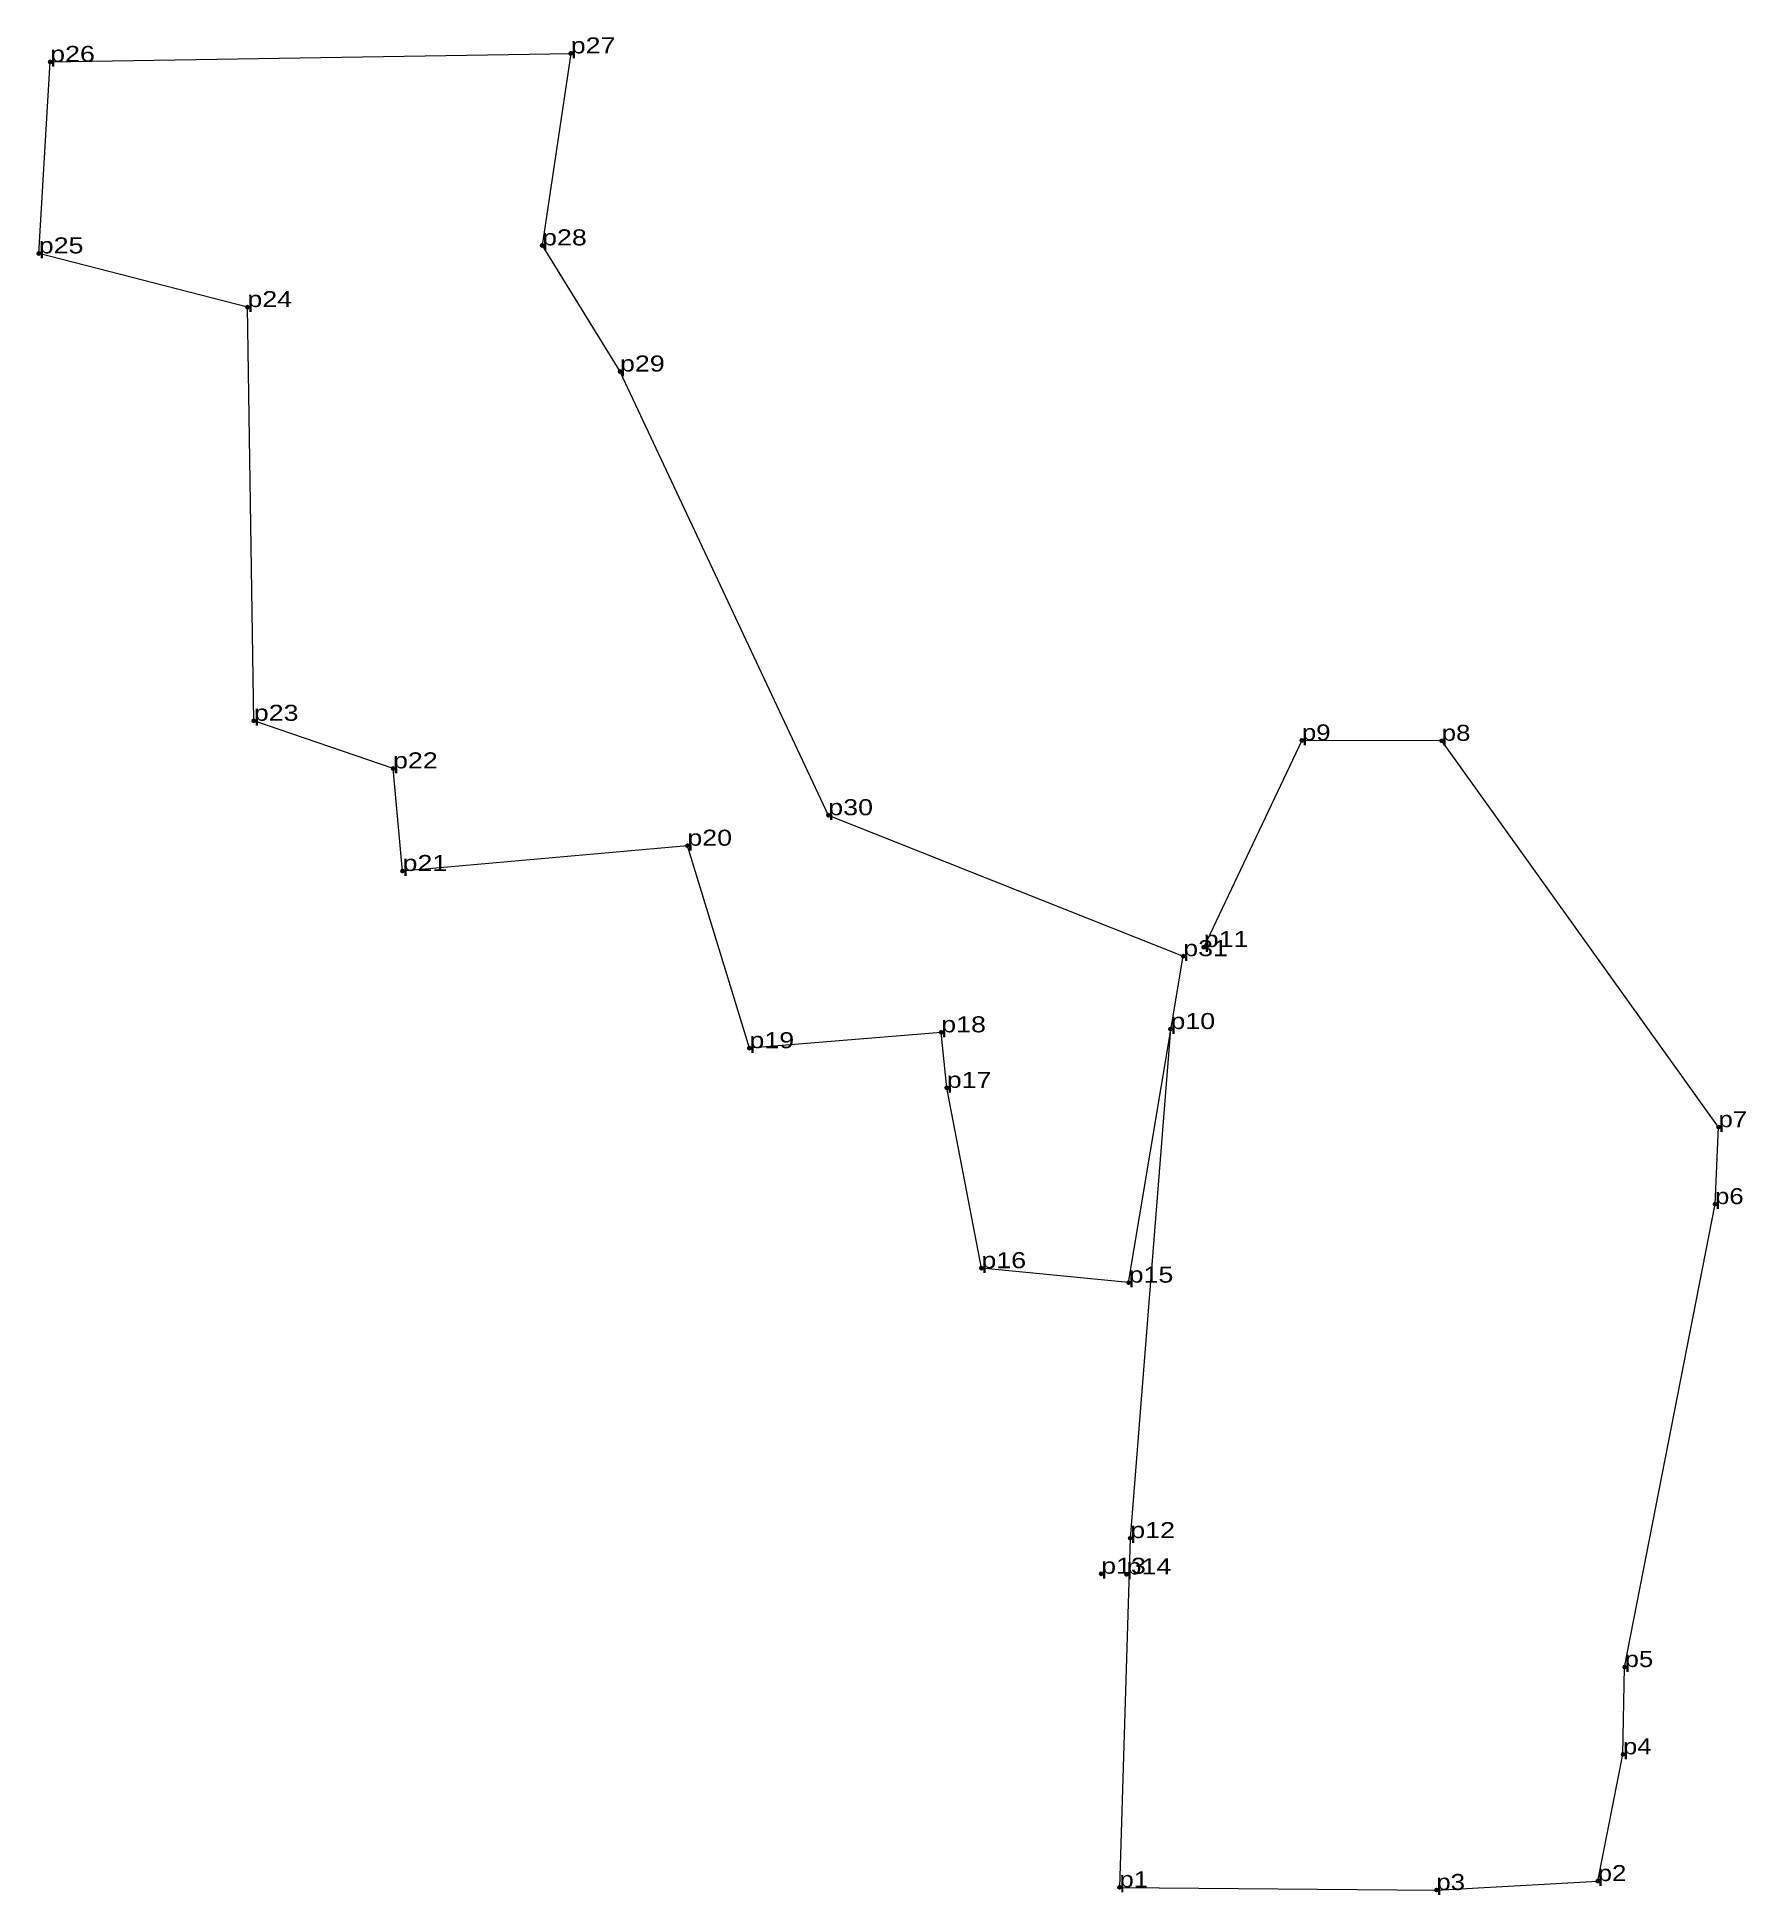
# Model space of a CAD drawing. Header units: metres. Extents: x 546887 to 547079, y 1837211 to 1837420.
import ezdxf

# ---------------------------------------------------------------- set-up
doc = ezdxf.new("R2010")
doc.units = ezdxf.units.M
doc.header["$LTSCALE"] = 0.72
doc.header["$PDMODE"] = 32
doc.header["$PDSIZE"] = 0.36
doc.layers.add('12', color=7, linetype='Continuous')
doc.layers.add('7', color=7, linetype='Continuous')
doc.layers.add('17', color=7, linetype='Continuous', lineweight=13)

msp = doc.modelspace()

# ---------------------------------------------------------------- linework, layer by layer
at = {"layer": '17'}
msp.add_line((547009.84, 1837280.09), (547015.97, 1837316.74), dxfattribs=at)
for points in [[(547009.84, 1837280.09), (546993.31, 1837281.71), (546989.42, 1837301.95), (546988.8, 1837308.19), (546967.27, 1837306.41), (546960.3, 1837329.14), (546928.33, 1837326.3), (546927.27, 1837337.82), (546911.63, 1837343.16), (546910.91, 1837389.6), (546887.49, 1837395.63), (546888.77, 1837417.13), (546947.21, 1837418.08), (546943.99, 1837396.53), (546952.74, 1837382.37), (546976.12, 1837332.56), (547015.97, 1837316.74)], [(547062.5, 1837212.91), (547065.33, 1837227.14), (547065.52, 1837236.93), (547075.67, 1837288.9), (547076.06, 1837297.55), (547044.99, 1837340.91), (547029.29, 1837340.96), (547018.27, 1837317.75)], [(547014.53, 1837308.56), (547010.02, 1837251.41), (547008.81, 1837212.21), (547044.39, 1837211.91), (547062.5, 1837212.91)]]:
    msp.add_lwpolyline(points, dxfattribs=at)
at = {"layer": '7'}
for p in [(546888.77, 1837417.13), (546947.21, 1837418.08), (546943.99, 1837396.53), (546887.49, 1837395.63), (546910.91, 1837389.59), (546952.74, 1837382.37), (546911.63, 1837343.16), (547029.29, 1837340.96), (547044.99, 1837340.91), (546927.27, 1837337.81), (546976.13, 1837332.56), (546960.3, 1837329.14), (546928.33, 1837326.3), (547015.97, 1837316.74), (547018.27, 1837317.75), (546988.8, 1837308.19), (547014.53, 1837308.56), (546967.27, 1837306.41), (546989.42, 1837301.95), (547076.06, 1837297.55), (547075.67, 1837288.9), (546993.31, 1837281.71), (547009.84, 1837280.09), (547010.01, 1837251.41), (547006.76, 1837247.41), (547009.61, 1837247.34), (547065.52, 1837236.93), (547065.33, 1837227.14), (547062.5, 1837212.91), (547008.81, 1837212.21), (547044.39, 1837211.91)]:
    msp.add_point(p, dxfattribs=at)

# ---------------------------------------------------------------- texts
at = {"layer": '12'}
for s, width, p in [('p26', 1.25, (546888.77, 1837417.13)), ('p27', 1.25, (546947.21, 1837418.08)), ('p28', 1.25, (546943.99, 1837396.53)), ('p25', 1.25, (546887.49, 1837395.63)), ('p24', 1.25, (546910.91, 1837389.6)), ('p29', 1.25, (546952.74, 1837382.37)), ('p23', 1.25, (546911.63, 1837343.16)), ('p9', 1.2, (547029.29, 1837340.96)), ('p8', 1.2, (547044.99, 1837340.91)), ('p22', 1.25, (546927.26, 1837337.82)), ('p30', 1.25, (546976.12, 1837332.56)), ('p20', 1.25, (546960.3, 1837329.14)), ('p21', 1.25, (546928.33, 1837326.3)), ('p11', 1.25, (547018.27, 1837317.76)), ('p31', 1.25, (547015.97, 1837316.74)), ('p18', 1.25, (546988.8, 1837308.19)), ('p10', 1.25, (547014.53, 1837308.56)), ('p19', 1.25, (546967.27, 1837306.41)), ('p17', 1.25, (546989.42, 1837301.95)), ('p7', 1.2, (547076.06, 1837297.54)), ('p6', 1.2, (547075.67, 1837288.9)), ('p16', 1.25, (546993.31, 1837281.71)), ('p15', 1.25, (547009.84, 1837280.09)), ('p12', 1.25, (547010.02, 1837251.41)), ('p13', 1.25, (547006.76, 1837247.41)), ('p14', 1.25, (547009.61, 1837247.34)), ('p5', 1.2, (547065.52, 1837236.94)), ('p4', 1.2, (547065.33, 1837227.14)), ('p2', 1.2, (547062.5, 1837212.91)), ('p1', 1.2, (547008.81, 1837212.21)), ('p3', 1.2, (547044.39, 1837211.91))]:
    msp.add_text(s, height=1.8, dxfattribs=dict(at, width=width)).set_placement(p)

doc.saveas('drawing.dxf')
